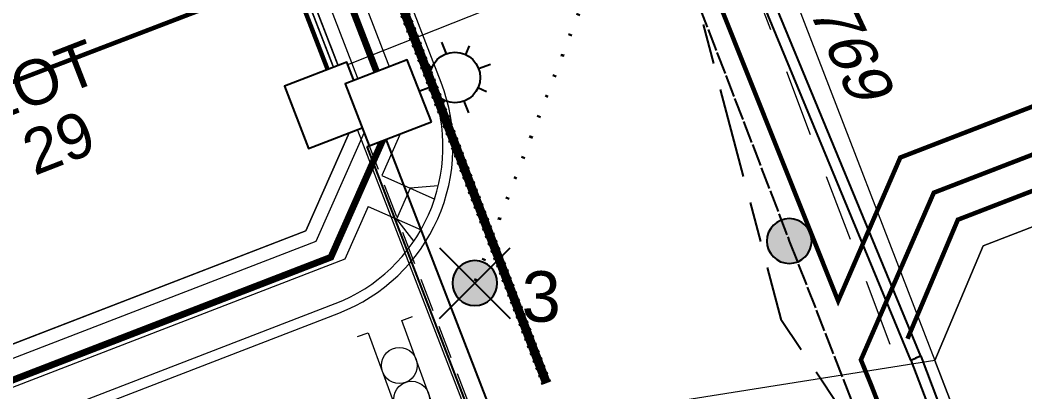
# Model space of a CAD drawing. Header units: metres. Extents: x 310412 to 311596, y 6269899 to 6270937.
# Drawn here: x 310922.53 to 310967.3, y 6270417.53 to 6270434.1 of the extents above; entities that cross this region are included whole.
import ezdxf
from ezdxf.enums import TextEntityAlignment as Align

# ---------------------------------------------------------------- set-up
doc = ezdxf.new("R2010")
doc.units = ezdxf.units.M
for name, pattern in [('Cable Exist OH', [1, 1, 0]), ('Cable Exist UG', [8.2, 4, -1.2, 1.8, -1.2]), ('Dash', [5, 3, -2]), ('DASHED', [0.75, 0.5, -0.25]), ('DOT', [0.25, 0, -0.25]), ('IECLCENT', [15.5, 9.5, -2, 2, -2])]:
    doc.linetypes.add(name, pattern=pattern)
doc.layers.get('0').update_dxf_attribs({"color": 6})
for name, color, linetype, lineweight, true_color in [('_User D-FOOTPATH', 7, 'Continuous', 0, 0x969696), ('_User D-LIP', 7, 'Continuous', 0, 0x969696), ('_User D-NKL', 7, 'Continuous', 0, 0x969696), ('_User E-PIPE', 7, 'DOT', 0, 0x969696), ('_User E-PIPE-EDGE', 7, 'DOT', 0, 0x969696), ('_User Gas', 7, 'Dash', 0, 0x2eff31), ('_User Proposed Development Boundary', 7, 'DASHED', 0, 0x969696), ('_User Stormwater', 7, 'Continuous', 0, 0x969696)]:
    doc.layers.add(name, color=color, linetype=linetype, lineweight=lineweight, true_color=true_color)
for name, color, linetype, lineweight in [('_User D-LOT-INT', 2, 'Continuous', 13), ('Cadastre Developer_SP_NEW', 2, 'Continuous', 5), ('Cadastre Land Parcels_SP_EXT', 9, 'Continuous', 5), ('Cadastre Roads_SP_EXT', 9, 'Continuous', 5), ('Trench_SP_NEW', 7, 'Continuous', 70)]:
    doc.layers.add(name, color=color, linetype=linetype, lineweight=lineweight)
for name, color, linetype in [('_User D-LOTNO', 2, 'Continuous'), ('Duct_SP_EXT', 7, 'Continuous'), ('Duct_SP_NEW', 2, 'Continuous'), ('Equip_SP_SL_NEW', 2, 'Continuous'), ('Mains_HV_EXT', 7, 'Continuous'), ('Mains_HV_NEW_U72', 2, 'Continuous'), ('Mains_LV_EXT', 7, 'Continuous'), ('Mains_LV_NEW_T84', 2, 'Continuous'), ('Mains_SL_EXT', 7, 'Continuous'), ('Mains_SL_NEW_R6', 2, 'Continuous'), ('Notes', 7, 'Continuous'), ('Notes_HV_MISC', 7, 'Continuous'), ('Notes_LV_MISC', 7, 'Continuous'), ('Notes_SP_MISC', 7, 'Continuous'), ('SupportsOH_SP_TR_HV_LV_SL_EXT', 7, 'Continuous'), ('SupportsUG_SP_EXT', 7, 'Continuous'), ('SupportsUG_SP_LV_EXT', 7, 'Continuous'), ('SupportsUG_SP_LV_SL_NEW', 2, 'Continuous')]:
    doc.layers.add(name, color=color, linetype=linetype)
for name, color, linetype, plot in [('_User Measure 240 CL', 170, 'Continuous', False), ('_User Measure 240 RL', 174, 'Continuous', False), ('_User Measure LV VDs', 180, 'Continuous', False), ('_User Measure SL', 52, 'Continuous', False)]:
    doc.layers.add(name, color=color, linetype=linetype, plot=plot)
doc.styles.add('ARIAL', font='arial.ttf', dxfattribs={"height": 2})
doc.styles.add('POLE_LABEL', font='arial.ttf')
doc.styles.add('SL_LABEL', font='arial.ttf')
doc.styles.get("Standard").update_dxf_attribs({"font": 'arial.ttf'})
doc.linetypes.add('Cable 4', pattern='A,5.25,-0.1,["o",Standard,S=2,R=0,X=1.2,Y=-0.7],-4', length=9.35)
doc.linetypes.add('Cable New UG', pattern='A,7,-0.25,["x",Standard,S=2,R=0,X=0.2,Y=-0.8],-2.1', length=9.35)
doc.linetypes.add('IE Trench HV', pattern='A,7,-0.2,["/",Standard,S=3,R=0,X=0,Y=-1.4],-2.5', length=9.7)

# ---------------------------------------------------------------- blocks, each defined once
blk = doc.blocks.new('PILLAR_EXT')
blk.add_hatch(color=256).paths.add_polyline_path([(-2.475, 0.99), (-2.475, -0.99), (2.475, -0.99), (2.475, 0.99)])
blk.add_lwpolyline([(-2.475, -0.99), (2.475, -0.99), (2.475, 0.99), (-2.475, 0.99)], close=True)
at = {"style": 'ARIAL', "oblique": 15, "flags": 8}
blk.add_attdef('ASSET_NUM', (1.5, 3.5), '', height=2, dxfattribs=at)
for tag, p, flags in [('OWNED_BY', (0, -0.2), 9), ('STATE', (0, -0.4), 9), ('SUPPORT_TYPE', (0, -0.6), 9), ('USAGE', (0, -0.8), 9), ('LEGEND', (0, -1), 9), ('LOCATION', (0, -1.2), 9), ('NOTES', (0, -1.4), 9), ('STREETNAME', (0, -1.8), 9), ('PARENT', (0, -1.6), 9), ('SUBURB', (0, -2), 1)]:
    blk.add_attdef(tag, p, '', height=0.2, dxfattribs=dict(flags=flags))
blk = doc.blocks.new('POLE_EXT')
blk.add_hatch(color=256).paths.add_polyline_path([(-1, 0, 1), (1, 0, 1)])
blk.add_lwpolyline([(-1, 0, 1), (1, 0, 1)], format="xyb", close=True)
for tag, height, flags, p in [('pNumber', 2.5, 8, (-17.84, 2.067)), ('OWNED_BY', 0.2, 9, (1.355, -0.4)), ('SPECIAL_USE', 0.2, 9, (1.355, -0.8)), ('PARENT', 0.2, 9, (1.355, -0.6)), ('cLV', 0.2, 9, (1.355, -1.4)), ('STATE', 0.2, 9, (1.355, -1)), ('USAGE', 0.2, 9, (1.355, -1.2)), ('hDepth', 0.2, 9, (1.355, -1.6)), ('hDia', 0.2, 9, (1.355, -1.8)), ('cHV', 0.2, 9, (1.355, -2)), ('LBRACKET', 0.2, 9, (1.355, -2.2)), ('LExisting', 0.2, 9, (1.355, -2.4)), ('LANTNUMBER', 0.2, 9, (1.355, -2.6)), ('LOther', 0.2, 9, (1.355, -2.8)), ('LRemove', 0.2, 9, (1.355, -3)), ('LEGEND', 0.2, 9, (1.355, -3.2)), ('cLinedev', 0.2, 9, (1.355, -3.4)), ('LOCATION', 0.2, 9, (1.355, -3.6)), ('pExisting', 0.2, 9, (1.355, -3.8)), ('PFNUMBER', 0.2, 9, (1.355, -4)), ('pFooting', 0.2, 9, (1.355, -4.4)), ('NEWPFNUMBER', 0.2, 9, (1.355, -4.2)), ('pNew', 0.2, 9, (1.355, -4.6)), ('pRelocate', 0.2, 9, (1.355, -5)), ('pRemove', 0.2, 9, (1.355, -5.2)), ('pReplace', 0.2, 9, (1.355, -5.4)), ('pStay', 0.2, 9, (1.355, -5.6)), ('pType', 0.2, 9, (1.355, -5.8)), ('cspan', 0.2, 9, (1.355, -6)), ('STREETNAME', 0.2, 9, (1.355, -6.2)), ('SUBURB', 0.2, 9, (1.355, -6.4)), ('NOTES', 0.2, 9, (1.355, -6.6)), ('MAINTAINED_BY', 0.2, 9, (1.355, -6.814)), ('OPERATED_BY', 0.2, 9, (1.355, -7.014))]:
    blk.add_attdef(tag, text='', height=height, dxfattribs=dict(flags=flags)).set_placement(p, align=Align.MIDDLE_LEFT)
at = {"style": 'POLE_LABEL', "oblique": 15, "flags": 9}
blk.add_attdef('ASSET_NUM', text='', height=2, dxfattribs=at).set_placement((2, 2), align=Align.MIDDLE_LEFT)
at = {"style": 'POLE_LABEL', "flags": 9}
for tag, p in [('STRUCTURE_PLANT_NUMBER', (1.355, 0.028)), ('STREET_CODE', (1.355, -0.2))]:
    blk.add_attdef(tag, text='', height=0.2, dxfattribs=at).set_placement(p, align=Align.MIDDLE_LEFT)
at = {"flags": 1}
blk.add_attdef('Z', (1.355, -7.328), '', height=0.2, dxfattribs=at)
blk = doc.blocks.new('COLUMN_NEW')
for tag, height, flags, p in [('ASSET_NUM', 2.15, 9, (2, 2)), ('STREETNAME', 0.2, 9, (1.5, -2)), ('LOCATION', 0.2, 9, (1.5, -2.2)), ('NOTES', 0.2, 9, (1.5, -2.4)), ('LABEL_ALIGNMENT', 0.2, 9, (1.5, -2.6)), ('Z', 0.2, 1, (1.5, -2.8))]:
    blk.add_attdef(tag, text='', height=height, dxfattribs=dict(flags=flags)).set_placement(p, align=Align.MIDDLE_LEFT)
blk.add_wipeout([(-1.485, -1.485), (1.485, -1.485), (1.485, 1.485), (-1.485, 1.485)])
at = {"lineweight": -3}
blk.add_lwpolyline([(-1.485, -1.485), (1.485, -1.485), (1.485, 1.485), (-1.485, 1.485)], close=True, dxfattribs=at)
at = {"style": 'POLE_LABEL', "flags": 9}
blk.add_attdef('STRUCTURE_PLANT_NUMBER', text='', height=0.2, dxfattribs=at).set_placement((1.5, 0.242), align=Align.MIDDLE_LEFT)
at = {"flags": 9}
for tag, p in [('STREET_CODE', (1.5, 0)), ('OWNED_BY', (1.5, -0.4)), ('COLUMN_TYPE', (1.5, -0.2)), ('OPERATED_BY', (1.5, -0.6)), ('MAINTAINED_BY', (1.5, -0.8)), ('STATE', (1.5, -1)), ('USAGE', (1.5, -1.2)), ('LEGEND', (1.5, -1.4)), ('SUBURB', (1.5, -1.8)), ('PARENT', (1.5, -1.6))]:
    blk.add_attdef(tag, text='', height=0.2, dxfattribs=at).set_placement(p, align=Align.MIDDLE_LEFT)
blk = doc.blocks.new('A$C76594AEE')
at = {"layer": '_User E-PIPE', "const_width": 0.4, "flags": 128}
blk.add_lwpolyline([(310945.988, 6270417.913), (310932.231, 6270453.838)], dxfattribs=at)
at = {"layer": '_User E-PIPE-EDGE', "flags": 128}
for points in [[(310945.801, 6270417.841), (310932.044, 6270453.767)], [(310946.174, 6270417.985), (310932.418, 6270453.91)]]:
    blk.add_lwpolyline(points, dxfattribs=at)
blk = doc.blocks.new('*U57')
for p, q in [((0, 5.718), (0, 6.468)), ((-1.458, 5.676), (-1.061, 5.279)), ((1.459, 5.676), (1.061, 5.278)), ((-2.25, 4.218), (-1.5, 4.218)), ((1.5, 4.218), (2.25, 4.218)), ((-1.459, 2.76), (-1.061, 3.157)), ((1.458, 2.759), (1.061, 3.157)), ((0, 0), (0, 2.721)), ((0, 0), (0, 0))]:
    blk.add_line(p, q)
blk.add_circle((0, 4.218), 1.5)
at = {"style": 'SL_LABEL', "flags": 9}
for tag, height, p in [('ASSET_NUM', 2.5, (2, 2)), ('STREET_CODE', 0.2, (0, -0.2))]:
    blk.add_attdef(tag, text='', height=height, dxfattribs=at).set_placement(p, align=Align.MIDDLE_LEFT)
for tag, p, flags in [('Z', (0, 0), 1), ('OPERATED_BY', (0, -9.607), 9)]:
    blk.add_attdef(tag, p, '', height=0.2, dxfattribs=dict(flags=flags))
for tag, height, flags, p in [('CONSTRUCTED_VOLTAGE', 0.2, 9, (0, -0.4)), ('CONTROL_TYPE', 0.2, 9, (0, -0.6)), ('LANTERN_PURPOSE', 0.2, 9, (0, -0.8)), ('LANTERN_TYPE', 0.2, 9, (0, -1)), ('NO_PHASES', 0.2, 9, (0, -1.2)), ('OPERATING_VOLTAGE', 0.2, 9, (0, -1.4)), ('ORIENTATION', 0.2, 9, (0, -1.6)), ('OWNED_BY', 0.2, 9, (0, -1.8)), ('LNUMBER', 2.5, 8, (1.2, -2.8)), ('STATE', 0.2, 9, (0, -2)), ('CEXIST', 0.2, 9, (0, -2.4)), ('USAGE', 0.2, 9, (0, -2.2)), ('CNEW', 0.2, 9, (0, -2.6)), ('CNUMBER', 0.2, 9, (0, -2.8)), ('CREMOVE', 0.2, 9, (0, -3)), ('CREPLACE', 0.2, 9, (0, -3.2)), ('LKINGHEIGHT', 0.2, 9, (0, -3.4)), ('LBRACKET', 0.2, 9, (0, -3.6)), ('LBRACKETVOCAB', 0.2, 9, (0, -3.8)), ('LCATEGORY', 0.2, 9, (0, -4)), ('LCHARGE1', 0.2, 9, (0, -4.2)), ('LCHARGE1PERCENT', 0.2, 9, (0, -4.4)), ('LCHARGE2', 0.2, 9, (0, -4.6)), ('LCHARGE2PERCENT', 0.2, 9, (0, -4.8)), ('LCHARGE3', 0.2, 9, (0, -5)), ('LCHARGE3PERCENT', 0.2, 9, (0, -5.2)), ('LEXIST', 0.2, 9, (0, -5.4)), ('LLAMP', 0.2, 9, (0, -5.6)), ('LLAMPVOCAB', 0.2, 9, (0, -5.8)), ('LMAST', 0.2, 9, (0, -6)), ('LMASTVOCAB', 0.2, 9, (0, -6.2)), ('LNEW', 0.2, 9, (0, -6.4)), ('LANTNUMBER', 0.2, 9, (0, -6.6)), ('LOUTREACH', 0.2, 9, (0, -7)), ('LOUTREACHVOCAB', 0.2, 9, (0, -7.2)), ('LRATECODE', 0.2, 9, (0, -7.4)), ('LREMOVE', 0.2, 9, (0, -7.6)), ('LREPLACE', 0.2, 9, (0, -7.8)), ('LTYPE', 0.2, 9, (0, -8)), ('LTYPEVOCAB', 0.2, 9, (0, -8.2)), ('LEGEND', 0.2, 9, (0, -8.4)), ('SUBURB', 0.2, 9, (0, -8.6)), ('STREETNAME', 0.2, 9, (0, -8.8)), ('LOCATION', 0.2, 9, (0, -9)), ('NOTES', 0.2, 9, (0, -9.2)), ('MAINTAINED_BY', 0.2, 9, (0, -9.863))]:
    blk.add_attdef(tag, text='', height=height, dxfattribs=dict(flags=flags)).set_placement(p, align=Align.MIDDLE_LEFT)
blk = doc.blocks.new('POLE_DEL')
h = blk.add_hatch(color=256)
edge = h.paths.add_edge_path()
edge.add_arc((0, 0), 1, 180, 360)
edge.add_arc((0, 0), 1, 0, 180)
for p, q in [((-1.575, 1.575), (1.575, -1.575)), ((-1.575, -1.575), (1.575, 1.575))]:
    blk.add_line(p, q)
blk.add_lwpolyline([(-1, 0, 1), (1, 0, 1)], format="xyb", close=True)
for tag, height, flags, p in [('pNumber', 2.5, 8, (0, 2.067)), ('OWNED_BY', 0.2, 9, (0, -0.4)), ('SPECIAL_USE', 0.2, 9, (0, -0.6)), ('STATE', 0.2, 9, (0, -0.8)), ('cLV', 0.2, 9, (0, -1.2)), ('hDepth', 0.2, 9, (0, -1.4)), ('USAGE', 0.2, 9, (0, -1)), ('cHV', 0.2, 9, (0, -1.8)), ('hDia', 0.2, 9, (0, -1.6)), ('LBRACKET', 0.2, 9, (0, -2)), ('LExisting', 0.2, 9, (0, -2.2)), ('LANTNUMBER', 0.2, 9, (0, -2.4)), ('LOther', 0.2, 9, (0, -2.6)), ('cLinedev', 0.2, 9, (0, -3.2)), ('LRemove', 0.2, 9, (0, -2.8)), ('LEGEND', 0.2, 9, (0, -3)), ('pExisting', 0.2, 9, (0, -3.4)), ('PFNUMBER', 0.2, 9, (0, -3.6)), ('pFooting', 0.2, 9, (0, -4)), ('NEWPFNUMBER', 0.2, 9, (0, -3.8)), ('pNew', 0.2, 9, (0, -4.2)), ('pRelocate', 0.2, 9, (0, -4.6)), ('pRemove', 0.2, 9, (0, -4.8)), ('pReplace', 0.2, 9, (0, -5)), ('pStay', 0.2, 9, (0, -5.2)), ('pType', 0.2, 9, (0, -5.4)), ('cspan', 0.2, 9, (0, -5.6)), ('SUBURB', 0.2, 9, (0, -5.8)), ('STREETNAME', 0.2, 9, (0, -6)), ('LOCATION', 0.2, 9, (0, -6.2)), ('NOTES', 0.2, 9, (0, -6.4))]:
    blk.add_attdef(tag, text='', height=height, dxfattribs=dict(flags=flags)).set_placement(p, align=Align.MIDDLE_LEFT)
at = {"flags": 1}
blk.add_attdef('Z', (0, 0), '', height=0.2, dxfattribs=at)
at = {"style": 'POLE_LABEL', "flags": 9}
blk.add_attdef('STREET_CODE', text='', height=0.2, dxfattribs=at).set_placement((0, -0.2), align=Align.MIDDLE_LEFT)
blk = doc.blocks.new('A$C64462609')
at = {"layer": '_User D-FOOTPATH'}
for points in [[(310916.488, 6270481.315), (310920.645, 6270479.471), (310939.823, 6270429.822), (310938.646, 6270427.163)], [(310938.039, 6270425.792), (310937, 6270423.446), (310790.195, 6270366.742), (310783.659, 6270369.636), (310764.494, 6270419.253), (310766.362, 6270423.465)]]:
    blk.add_lwpolyline(points, dxfattribs=at)
blk.add_lwpolyline([(310935.708, 6270424.234), (310790.227, 6270368.04), (310784.6, 6270370.532), (310765.793, 6270419.222), (310768.286, 6270424.844), (310913.841, 6270480.847), (310919.47, 6270478.351), (310938.2, 6270429.861)], close=True, dxfattribs=at)
at = {"layer": '_User D-FOOTPATH', "flags": 128}
for points in [[(310938.646, 6270427.163), (310941.013, 6270426.115)], [(310941.167, 6270426.709), (310939.914, 6270426.609), (310939.304, 6270425.231), (310940.069, 6270424.23)], [(310938.039, 6270425.792), (310940.406, 6270424.744)]]:
    blk.add_lwpolyline(points, dxfattribs=at)
at = {"layer": '_User D-LIP'}
blk.add_lwpolyline([(310791.666, 6270365.005), (310936.738, 6270421.04, 0.414214), (310941.289, 6270431.321), (310921.91, 6270481.498, 0.413842), (310911.639, 6270486.054), (310908.419, 6270484.815), (310909.245, 6270482.668), (310770.538, 6270429.3), (310769.712, 6270431.446), (310766.492, 6270430.207, 0.414597), (310761.931, 6270419.923), (310781.385, 6270369.556, 0.414213)], format="xyb", close=True, dxfattribs=at)
at = {"layer": '_User D-LOT-INT', "color": 6, "lineweight": 0}
blk.add_lwpolyline([(310935.26, 6270424.704), (310790.242, 6270368.69), (310785.07, 6270370.98), (310766.442, 6270419.206), (310768.734, 6270424.373), (310913.825, 6270480.198), (310919, 6270477.903), (310937.55, 6270429.876)], close=True, dxfattribs=at)
at = {"layer": '_User D-NKL'}
blk.add_lwpolyline([(310791.503, 6270365.425), (310936.576, 6270421.46, 0.414214), (310940.869, 6270431.158), (310921.49, 6270481.336, 0.413842), (310911.801, 6270485.634), (310909.001, 6270484.556), (310909.827, 6270482.41), (310770.279, 6270428.718), (310769.453, 6270430.865), (310766.653, 6270429.787, 0.414597), (310762.35, 6270420.085), (310781.805, 6270369.718, 0.414213)], format="xyb", close=True, dxfattribs=at)
at = {"layer": '_User Proposed Development Boundary', "color": 11, "linetype": 'DASHED', "lineweight": 15, "ltscale": 3, "true_color": 0xf27172, "flags": 128}
blk.add_lwpolyline([(310671.883, 6270406.182), (310911.145, 6270498.239), (310942.883, 6270416.071), (310703.742, 6270323.701), (310671.883, 6270406.182)], dxfattribs=at)
at = {"layer": 'Cadastre Developer_SP_NEW', "color": 2, "flags": 128}
blk.add_lwpolyline([(310935.26, 6270424.704), (310937.55, 6270429.876), (310933.369, 6270440.702), (310909.528, 6270431.488), (310915.148, 6270416.935)], close=True, dxfattribs=at)
at = {"layer": '_User D-LOTNO', "color": 0, "style": 'ARIAL'}
for s, p in [('LOT', (310921.148, 6270429.451)), ('29', (310923.163, 6270427.144))]:
    blk.add_text(s, height=2, rotation=21.2409, dxfattribs=at).set_placement(p)

msp = doc.modelspace()

# ---------------------------------------------------------------- block references
at = {"layer": 'Notes'}
msp.add_blockref('A$C64462609', (0, 0), dxfattribs=at)

# ---------------------------------------------------------------- next in the draw order: linework, layer by layer
at = {"layer": '_User Gas', "flags": 128}
msp.add_lwpolyline([(310953.067, 6270441.131), (310954.006, 6270438.825), (310961.788, 6270418.345)], dxfattribs=at)
at = {"layer": '_User Measure LV VDs', "flags": 128}
msp.add_lwpolyline([(310931.886, 6270448.703), (310939.174, 6270429.837), (310936.38, 6270423.528), (310904.029, 6270411.032)], dxfattribs=at)
at = {"layer": 'Cadastre Land Parcels_SP_EXT', "linetype": 'Continuous'}
for points in [[(310703.872, 6270323.381), (310942.799, 6270415.673), (310910.986, 6270498.06), (310671.978, 6270405.97), (310703.872, 6270323.381)], [(310986.707, 6270400.101), (310975.686, 6270427.983), (310965.45, 6270424.03), (310963.291, 6270418.926), (310972.653, 6270394.659), (310986.707, 6270400.101)]]:
    msp.add_lwpolyline(points, close=True, dxfattribs=at)
at = {"layer": 'Cadastre Roads_SP_EXT', "linetype": 'Continuous'}
for points in [[(310955.402, 6270439.374), (310942.397, 6270472.999), (310929.435, 6270506.546), (310900.917, 6270580.316), (310882.313, 6270572.28), (310910.986, 6270498.06), (310936.543, 6270431.873), (310955.402, 6270439.374)], [(310965.45, 6270424.03), (310975.686, 6270427.983), (310988.759, 6270433.033), (311002.718, 6270438.424), (311016.676, 6270443.815), (311030.634, 6270449.206), (311044.592, 6270454.597), (311055.079, 6270458.648), (311050.019, 6270475.904), (310955.402, 6270439.374), (310961.85, 6270422.66), (310963.291, 6270418.926), (310965.45, 6270424.03)], [(311034.298, 6270211.303), (311042.434, 6270213.896), (310984.375, 6270364.277), (310983.456, 6270366.659), (310987.493, 6270368.265), (310982.016, 6270370.392), (310978.055, 6270380.659), (310972.653, 6270394.659), (310963.291, 6270418.926), (310942.799, 6270415.673), (310970.766, 6270343.221), (311003.274, 6270259.121), (311023.126, 6270207.74), (311034.298, 6270211.303)]]:
    msp.add_lwpolyline(points, close=True, dxfattribs=at)
at = {"layer": 'Duct_SP_EXT'}
for p, q in [((310954.055, 6270439.882), (310962.656, 6270419.12)), ((310953.612, 6270439.697), (310962.213, 6270418.937)), ((310962.656, 6270419.12), (310962.435, 6270419.028)), ((310962.668, 6270419.117), (310962.444, 6270419.032)), ((310962.668, 6270419.117), (310989.468, 6270348.698)), ((310962.213, 6270418.937), (310962.435, 6270419.028)), ((310962.219, 6270418.947), (310962.444, 6270419.032)), ((310962.219, 6270418.947), (310989.02, 6270348.526))]:
    msp.add_line(p, q, dxfattribs=at)
at = {"layer": 'Duct_SP_NEW'}
for p, q in [((310937.997, 6270428.457), (310938.422, 6270428.621)), ((310938.846, 6270428.785), (310938.422, 6270428.621)), ((310943.981, 6270415.498), (310938.846, 6270428.785)), ((310943.132, 6270415.17), (310937.997, 6270428.457))]:
    msp.add_line(p, q, dxfattribs=at)
at = {"layer": 'Mains_HV_EXT', "linetype": 'Cable Exist UG', "const_width": 0.2}
for points in [[(311178.557, 6270501.365), (311178.169, 6270503.02), (311175.281, 6270510.413), (311175.281, 6270510.413), (311075.257, 6270471.752), (311071.767, 6270463.956), (311063.173, 6270460.483), (311055.368, 6270464.15), (310973.913, 6270432.664), (310961.752, 6270427.972), (310958.982, 6270421.582), (310953.21, 6270436.032), (310952.079, 6270442.392), (310948.139, 6270452.604)], [(311178.557, 6270501.365), (311176.734, 6270501.776), (311174.112, 6270507.821), (311174.112, 6270507.821), (311076.729, 6270470.175), (311073.252, 6270462.401), (311063.056, 6270458.288), (311055.228, 6270461.962), (310974.625, 6270430.793), (310963.244, 6270426.403), (310959.996, 6270418.954), (310960.455, 6270417.829), (310960.455, 6270417.829), (310969.857, 6270393.721), (310982.079, 6270361.895), (310982.079, 6270361.895), (310987.774, 6270347.143), (310987.624, 6270345.066)]]:
    msp.add_lwpolyline(points, dxfattribs=at)
at = {"layer": 'Mains_HV_NEW_U72', "color": 10, "linetype": 'Cable New UG', "lineweight": 0, "ltscale": 0.75, "const_width": 0.2, "flags": 128}
msp.add_lwpolyline([(310911.556, 6270427.261), (310935.08, 6270436.273), (310930.486, 6270448.165), (310943.607, 6270453.239), (310947.558, 6270443.012)], dxfattribs=at)
at = {"layer": 'Mains_LV_EXT', "linetype": 'Cable Exist UG', "flags": 128}
msp.add_lwpolyline([(310951.31, 6270438.818), (310952.461, 6270435.809), (310956.43, 6270420.766), (310956.43, 6270420.766), (310960.583, 6270414.563), (310961.096, 6270413.223), (310987.624, 6270345.066)], dxfattribs=at)
at = {"layer": 'Mains_LV_NEW_T84', "color": 170, "linetype": 'Cable New UG', "ltscale": 0.75, "const_width": 0.2, "flags": 128}
msp.add_lwpolyline([(310885.433, 6270403.85), (310936.38, 6270423.528), (310939.174, 6270429.837), (310926.807, 6270461.853), (310919.286, 6270458.893), (310916.843, 6270465.099), (310900.494, 6270458.664), (310901.454, 6270456.192), (310903.436, 6270456.961)], dxfattribs=at)
at = {"layer": 'Mains_SL_EXT', "linetype": 'Cable Exist OH'}
for points in [[(310915.726, 6270530.928), (310935.464, 6270479.899), (310956.806, 6270424.25)], [(310956.806, 6270424.25), (310977.528, 6270371.025), (310997.962, 6270317.926)]]:
    msp.add_lwpolyline(points, dxfattribs=at)
at = {"layer": 'Mains_SL_NEW_R6', "linetype": 'Cable 4', "ltscale": 0.5, "const_width": 0.2, "flags": 128}
msp.add_lwpolyline([(310936.773, 6270430.502), (310931.803, 6270443.367), (310932.778, 6270446.394)], dxfattribs=at)
at = {"layer": 'Notes', "color": 7, "linetype": 'IECLCENT', "lineweight": 35, "ltscale": 0.5, "const_width": 0.2, "flags": 128}
msp.add_lwpolyline([(310962.072, 6270419.895), (310964.317, 6270425.2), (311054.283, 6270459.949), (311055.668, 6270459.61)], dxfattribs=at)
at = {"layer": 'Notes_LV_MISC', "color": 1, "linetype": 'DOT', "lineweight": 50, "ltscale": 3.5, "flags": 128}
msp.add_lwpolyline([(310950.213, 6270441.672), (310942.793, 6270422.376)], dxfattribs=at)
at = {"layer": 'Notes_SP_MISC', "color": 3, "lineweight": 9}
msp.add_lwpolyline([(310937.573, 6270419.994), (310938.043, 6270420.165), (310939.502, 6270416.173), (310941.004, 6270416.723), (310939.546, 6270420.714), (310940.015, 6270420.886)], dxfattribs=at)
for centre in [(310939.43, 6270418.702), (310939.978, 6270417.199)]:
    msp.add_circle(centre, 0.8, dxfattribs=at)

# ---------------------------------------------------------------- next in the draw order: block references
at = {"layer": '_User Stormwater'}
msp.add_blockref('A$C76594AEE', (0, 0), dxfattribs=at)
at = {"layer": 'Equip_SP_SL_NEW', "xscale": 0.7500000000000002, "yscale": 0.7500000000000002, "zscale": 0.7500000000000002, "rotation": 290.7380587372818}
msp.add_blockref('*U57', (310938.95, 6270430.417), dxfattribs=at)
at = {"layer": 'Notes_HV_MISC'}
msp.add_blockref('POLE_EXT', (310956.806, 6270424.25), dxfattribs=at)
ref = msp.add_blockref('POLE_EXT', (310942.793, 6270422.376), dxfattribs=at)
ref.add_attrib('pNumber', '3', dxfattribs={"layer": '0', "height": 2.25}).set_placement((310944.877, 6270421.779), align=Align.MIDDLE_LEFT)
at = {"layer": 'SupportsOH_SP_TR_HV_LV_SL_EXT'}
for p in [(310956.806, 6270424.25), (310942.793, 6270422.376)]:
    msp.add_blockref('POLE_EXT', p, dxfattribs=at)
at = {"layer": 'SupportsUG_SP_EXT'}
msp.add_blockref('POLE_DEL', (310942.793, 6270422.376), dxfattribs=at)
at = {"layer": 'SupportsUG_SP_LV_EXT'}
ref = msp.add_blockref('PILLAR_EXT', (310953.559, 6270438.661), dxfattribs=dict(at, rotation=294.9768144136074))
ref.add_attrib('ASSET_NUM', '140769', (310955.673, 6270438.78), dxfattribs={"layer": '0', "height": 2, "rotation": 294.9768, "style": 'ARIAL', "oblique": 15})
msp.add_blockref('POLE_DEL', (310942.793, 6270422.376), dxfattribs=at)

# ---------------------------------------------------------------- next in the draw order: texts
at = {"layer": 'Notes_HV_MISC', "color": 7, "insert": (310925.176, 6270487.823), "char_height": 2.4, "attachment_point": 7, "rotation": 291.1225, "line_spacing_factor": 0.6}
msp.add_mtext('{\\fArial|b0|i0|c0|p39;FOXALL                                                                                               ROAD}', dxfattribs=at)
at = {"layer": 'Notes_LV_MISC', "color": 7, "insert": (310925.176, 6270487.823), "char_height": 2.4, "attachment_point": 7, "rotation": 291.1225, "line_spacing_factor": 0.6}
msp.add_mtext('{\\fArial|b0|i0|c0|p39;FOXALL                                                                                               ROAD}', dxfattribs=at)
at = {"layer": 'Notes_SP_MISC', "color": 7, "insert": (310925.176, 6270487.823), "char_height": 2.4, "attachment_point": 7, "rotation": 291.1225, "line_spacing_factor": 0.6}
msp.add_mtext('{\\fArial|b0|i0|c0|p39;FOXALL                                                                                               ROAD}', dxfattribs=at)

# ---------------------------------------------------------------- next in the draw order: block references
at = {"layer": 'Notes_LV_MISC', "rotation": 111.1194986446409}
msp.add_blockref('COLUMN_NEW', (310936.24, 6270430.296), dxfattribs=at)

# ---------------------------------------------------------------- next in the draw order: linework, layer by layer
at = {"layer": '_User Gas', "linetype": 'Continuous', "flags": 128}
msp.add_lwpolyline([(310898.247, 6270535.793), (310911.103, 6270502.511), (310920.399, 6270478.444), (310938.95, 6270430.417)], dxfattribs=at)
at = {"layer": '_User Measure 240 CL', "color": 152, "true_color": 0x2776bb, "flags": 128}
msp.add_lwpolyline([(310931.192, 6270450.501), (310932.778, 6270446.394), (310939.174, 6270429.837), (310936.38, 6270423.528), (310904.029, 6270411.032)], dxfattribs=at)
at = {"layer": '_User Measure 240 RL', "color": 152, "true_color": 0x2776bb, "flags": 128}
msp.add_lwpolyline([(310931.192, 6270450.501), (310939.174, 6270429.837), (310936.38, 6270423.528), (310834.066, 6270384.009)], dxfattribs=at)
at = {"layer": '_User Measure SL', "flags": 128}
msp.add_lwpolyline([(310932.778, 6270446.394), (310938.638, 6270431.223)], dxfattribs=at)
at = {"layer": 'Trench_SP_NEW', "color": 1, "linetype": 'IE Trench HV', "ltscale": 0.5, "const_width": 0.3, "flags": 128}
msp.add_lwpolyline([(310929.713, 6270454.329), (310939.174, 6270429.837), (310936.38, 6270423.528), (310790.203, 6270367.066), (310783.894, 6270369.86)], dxfattribs=at)

# ---------------------------------------------------------------- next in the draw order: block references
at = {"layer": 'SupportsUG_SP_LV_SL_NEW', "rotation": 111.1194986446409}
msp.add_blockref('COLUMN_NEW', (310938.936, 6270430.411), dxfattribs=at)

doc.saveas('drawing.dxf')
